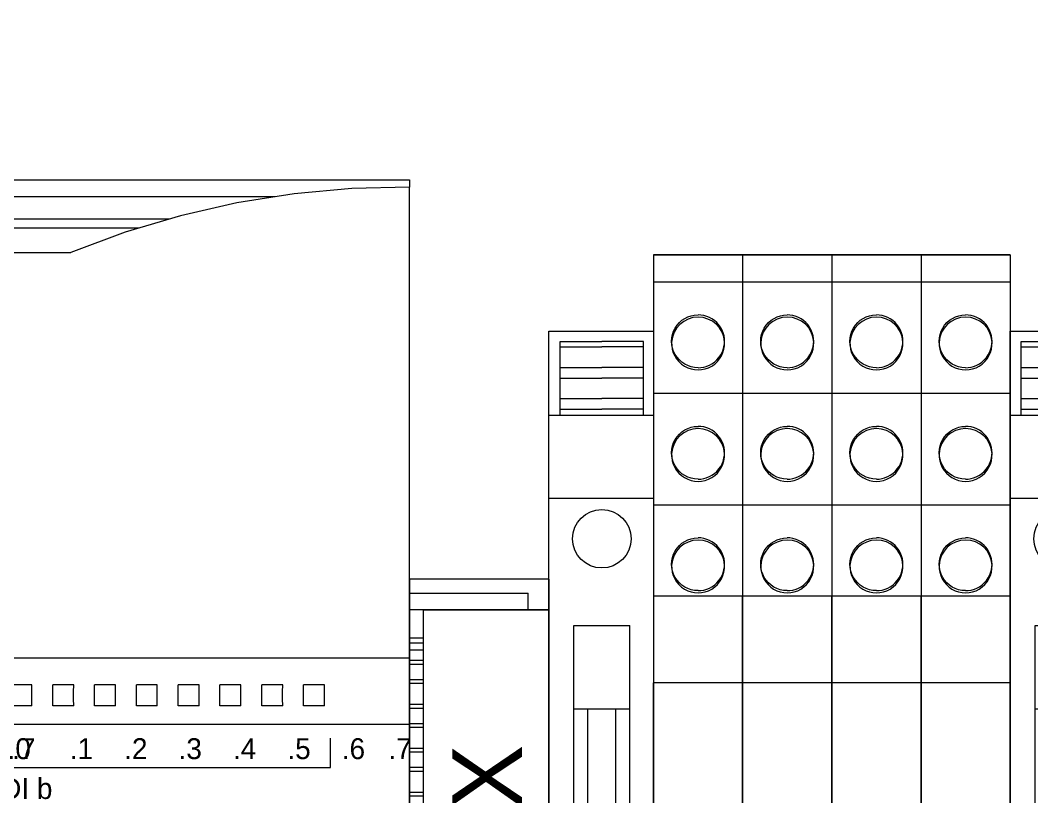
# Model space of a CAD drawing. Header units: millimetres. Extents: x 979 to 3414, y -1029 to 703.
# Drawn here: x 2128.4 to 2201, y 428.7 to 484.4 of the extents above; entities that cross this region are included whole.
import ezdxf
from ezdxf.enums import TextEntityAlignment as Align

# ---------------------------------------------------------------- set-up
doc = ezdxf.new("R2010")
doc.units = ezdxf.units.MM
doc.layers.add('eProC - L2', color=41, linetype='Continuous', lineweight=20)
doc.styles.get("Standard").update_dxf_attribs({"font": 'arial.ttf'})

# ---------------------------------------------------------------- blocks, each defined once
blk = doc.blocks.new('eProC_B1200_41')
at = {"layer": 'eProC - L2'}
for p, q in [((0, 0), (14.5, 0)), ((0, -100), (0, 0)), ((14.5, 0), (14.5, -0.157)), ((14.5, 0), (65, 0)), ((65, 0), (70, 0)), ((70, 0), (70, -0.145)), ((14.5, -0.157), (14.5, -0.577)), ((14.5, -0.577), (14.5, -1.257)), ((65.846, -0.633), (61.709, -1.01)), ((70, -0.53), (65.846, -0.633)), ((70, -0.145), (70, -0.53)), ((70, -100), (70, -0.53)), ((14.5, -1.257), (14.5, -2.197)), ((16.7, -1.2), (16.7, -2.8)), ((16.7, -1.2), (60.313, -1.2)), ((61.709, -1.01), (57.605, -1.66)), ((14.5, -2), (16.7, -2)), ((57.605, -1.66), (53.554, -2.579)), ((14.5, -2.197), (14.5, -3.394)), ((16.7, -2.8), (16.7, -3.3)), ((16.7, -2.8), (52.734, -2.8)), ((53.554, -2.579), (49.572, -3.764)), ((0, -3.434), (14.5, -3.434)), ((0, -3.435), (50.585, -3.435)), ((14.5, -3.394), (14.5, -3.434)), ((14.5, -3.434), (14.5, -3.435)), ((16.7, -3.3), (16.7, -3.435)), ((49.572, -3.764), (45.678, -5.21)), ((0, -5.21), (45.678, -5.21)), ((0, -34.315), (70, -34.315)), ((7.887, -36.248), (6.383, -36.248)), ((15.887, -36.248), (14.383, -36.248)), ((18.887, -36.248), (17.383, -36.248)), ((21.887, -36.248), (20.383, -36.248)), ((24.887, -36.248), (23.383, -36.248)), ((27.887, -36.248), (26.383, -36.248)), ((30.887, -36.248), (29.383, -36.248)), ((33.887, -36.248), (32.383, -36.248)), ((36.887, -36.248), (35.383, -36.248)), ((42.887, -36.248), (41.383, -36.248)), ((45.887, -36.248), (44.383, -36.248)), ((48.887, -36.248), (47.383, -36.248)), ((51.887, -36.248), (50.383, -36.248)), ((54.887, -36.248), (53.383, -36.248)), ((57.887, -36.248), (56.383, -36.248)), ((60.887, -36.248), (59.383, -36.248)), ((63.887, -36.248), (62.383, -36.248)), ((7.887, -37.752), (6.383, -37.752)), ((15.887, -37.752), (14.383, -37.752)), ((18.887, -37.752), (17.383, -37.752)), ((21.887, -37.752), (20.383, -37.752)), ((24.887, -37.752), (23.383, -37.752)), ((27.887, -37.752), (26.383, -37.752)), ((30.887, -37.752), (29.383, -37.752)), ((33.887, -37.752), (32.383, -37.752)), ((36.887, -37.752), (35.383, -37.752)), ((42.887, -37.752), (41.383, -37.752)), ((45.887, -37.752), (44.383, -37.752)), ((48.887, -37.752), (47.383, -37.752)), ((51.887, -37.752), (50.383, -37.752)), ((54.887, -37.752), (53.383, -37.752)), ((57.887, -37.752), (56.383, -37.752)), ((60.887, -37.752), (59.383, -37.752)), ((63.887, -37.752), (62.383, -37.752)), ((70, -39.084), (0, -39.084)), ((13.491, -40.08), (13.491, -42.17)), ((37.32, -42.17), (37.32, -40.08)), ((40.491, -40.08), (40.491, -42.17)), ((64.32, -42.17), (64.32, -40.08)), ((13.491, -42.17), (37.32, -42.17)), ((40.491, -42.17), (64.32, -42.17)), ((9.135, -47.15), (9.135, -52.85)), ((9.535, -46.75), (22.735, -46.75)), ((15.265, -53.25), (15.265, -46.75)), ((16.265, -53.25), (16.265, -46.75)), ((22.465, -47), (20.065, -47)), ((23.135, -47.15), (23.135, -52.85)), ((19.765, -47.3), (19.765, -52.7)), ((22.765, -52.7), (22.765, -47.3)), ((20.765, -51.9), (20.765, -48.1)), ((20.865, -48), (21.665, -48)), ((21.765, -48.1), (21.765, -51.9)), ((21.665, -52), (20.865, -52)), ((9.535, -53.25), (22.735, -53.25)), ((20.065, -53), (22.465, -53)), ((13.491, -59.92), (13.491, -57.83)), ((13.491, -57.83), (37.32, -57.83)), ((37.32, -57.83), (37.32, -59.92)), ((40.491, -59.92), (40.491, -57.83)), ((40.491, -57.83), (64.32, -57.83)), ((64.32, -57.83), (64.32, -59.92)), ((70, -60.916), (0, -60.916)), ((15.887, -62.248), (14.383, -62.248)), ((18.887, -62.248), (17.383, -62.248)), ((21.887, -62.248), (20.383, -62.248)), ((24.887, -62.248), (23.383, -62.248)), ((27.887, -62.248), (26.383, -62.248)), ((30.887, -62.248), (29.383, -62.248)), ((33.887, -62.248), (32.383, -62.248)), ((36.887, -62.248), (35.383, -62.248)), ((42.887, -62.248), (41.383, -62.248)), ((45.887, -62.248), (44.383, -62.248)), ((48.887, -62.248), (47.383, -62.248)), ((51.887, -62.248), (50.383, -62.248)), ((54.887, -62.248), (53.383, -62.248)), ((57.887, -62.248), (56.383, -62.248)), ((60.887, -62.248), (59.383, -62.248)), ((63.887, -62.248), (62.383, -62.248)), ((15.887, -63.752), (14.383, -63.752)), ((18.887, -63.752), (17.383, -63.752)), ((21.887, -63.752), (20.383, -63.752)), ((24.887, -63.752), (23.383, -63.752)), ((27.887, -63.752), (26.383, -63.752)), ((30.887, -63.752), (29.383, -63.752)), ((33.887, -63.752), (32.383, -63.752)), ((36.887, -63.752), (35.383, -63.752)), ((42.887, -63.752), (41.383, -63.752)), ((45.887, -63.752), (44.383, -63.752)), ((48.887, -63.752), (47.383, -63.752)), ((51.887, -63.752), (50.383, -63.752)), ((54.887, -63.752), (53.383, -63.752)), ((57.887, -63.752), (56.383, -63.752)), ((60.887, -63.752), (59.383, -63.752)), ((63.887, -63.752), (62.383, -63.752)), ((70, -65.685), (0, -65.685)), ((20.428, -96.236), (24.322, -94.79)), ((70, -94.79), (24.322, -94.79)), ((16.446, -97.421), (20.428, -96.236)), ((61.2, -97.2), (17.266, -97.2)), ((70, -96.565), (19.415, -96.565)), ((61.2, -96.7), (61.2, -96.565)), ((61.2, -97.2), (61.2, -96.7)), ((61.2, -98.8), (61.2, -97.2)), ((65, -96.566), (65, -96.565)), ((65, -96.606), (65, -96.566)), ((65, -96.566), (70, -96.566)), ((65, -100), (65, -96.606)), ((12.395, -98.34), (16.446, -97.421)), ((14.5, -97.862), (14.5, -100)), ((14.5, -97.897), (14.5, -98.796)), ((16.7, -98.8), (16.7, -97.354)), ((8.291, -98.99), (12.395, -98.34)), ((0, -99.47), (4.154, -99.367)), ((4.154, -99.367), (8.291, -98.99)), ((14.5, -98.796), (14.5, -99.447)), ((61.2, -98.8), (16.7, -98.8)), ((0, -99.47), (0, -99.855)), ((0, -99.855), (0, -100)), ((14.5, -100), (0, -100)), ((65, -100), (14.5, -100)), ((70, -100), (65, -100))]:
    blk.add_line(p, q, dxfattribs=at)
for points in [[(6.383, -37.752), (6.385, -37.253), (6.385, -36.747), (6.383, -36.248)], [(7.887, -37.752), (7.885, -37.253), (7.885, -36.747), (7.887, -36.248)], [(14.383, -37.752), (14.385, -37.253), (14.385, -36.747), (14.383, -36.248)], [(15.887, -37.752), (15.885, -37.253), (15.885, -36.747), (15.887, -36.248)], [(17.383, -37.752), (17.385, -37.253), (17.385, -36.747), (17.383, -36.248)], [(18.887, -37.752), (18.885, -37.253), (18.885, -36.747), (18.887, -36.248)], [(20.383, -37.752), (20.385, -37.253), (20.385, -36.747), (20.383, -36.248)], [(21.887, -37.752), (21.885, -37.253), (21.885, -36.747), (21.887, -36.248)], [(23.383, -37.752), (23.385, -37.253), (23.385, -36.747), (23.383, -36.248)], [(24.887, -37.752), (24.885, -37.253), (24.885, -36.747), (24.887, -36.248)], [(26.383, -37.752), (26.385, -37.253), (26.385, -36.747), (26.383, -36.248)], [(27.887, -37.752), (27.885, -37.253), (27.885, -36.747), (27.887, -36.248)], [(29.383, -37.752), (29.385, -37.253), (29.385, -36.747), (29.383, -36.248)], [(30.887, -37.752), (30.885, -37.253), (30.885, -36.747), (30.887, -36.248)], [(32.383, -37.752), (32.385, -37.253), (32.385, -36.747), (32.383, -36.248)], [(33.887, -37.752), (33.885, -37.253), (33.885, -36.747), (33.887, -36.248)], [(35.383, -37.752), (35.385, -37.253), (35.385, -36.747), (35.383, -36.248)], [(36.887, -37.752), (36.885, -37.253), (36.885, -36.747), (36.887, -36.248)], [(41.383, -37.752), (41.385, -37.253), (41.385, -36.747), (41.383, -36.248)], [(42.887, -37.752), (42.885, -37.253), (42.885, -36.747), (42.887, -36.248)], [(44.383, -37.752), (44.385, -37.253), (44.385, -36.747), (44.383, -36.248)], [(45.887, -37.752), (45.885, -37.253), (45.885, -36.747), (45.887, -36.248)], [(47.383, -37.752), (47.385, -37.253), (47.385, -36.747), (47.383, -36.248)], [(48.887, -37.752), (48.885, -37.253), (48.885, -36.747), (48.887, -36.248)], [(50.383, -37.752), (50.385, -37.253), (50.385, -36.747), (50.383, -36.248)], [(51.887, -37.752), (51.885, -37.253), (51.885, -36.747), (51.887, -36.248)], [(53.383, -37.752), (53.385, -37.253), (53.385, -36.747), (53.383, -36.248)], [(54.887, -37.752), (54.885, -37.253), (54.885, -36.747), (54.887, -36.248)], [(56.383, -37.752), (56.385, -37.253), (56.385, -36.747), (56.383, -36.248)], [(57.887, -37.752), (57.885, -37.253), (57.885, -36.747), (57.887, -36.248)], [(59.383, -37.752), (59.385, -37.253), (59.385, -36.747), (59.383, -36.248)], [(60.887, -37.752), (60.885, -37.253), (60.885, -36.747), (60.887, -36.248)], [(62.383, -37.752), (62.385, -37.253), (62.385, -36.747), (62.383, -36.248)], [(63.887, -37.752), (63.885, -37.253), (63.885, -36.747), (63.887, -36.248)], [(14.383, -63.752), (14.385, -63.253), (14.385, -62.747), (14.383, -62.248)], [(15.887, -63.752), (15.885, -63.253), (15.885, -62.747), (15.887, -62.248)], [(17.383, -63.752), (17.385, -63.253), (17.385, -62.747), (17.383, -62.248)], [(18.887, -63.752), (18.885, -63.253), (18.885, -62.747), (18.887, -62.248)], [(20.383, -63.752), (20.385, -63.253), (20.385, -62.747), (20.383, -62.248)], [(21.887, -63.752), (21.885, -63.253), (21.885, -62.747), (21.887, -62.248)], [(23.383, -63.752), (23.385, -63.253), (23.385, -62.747), (23.383, -62.248)], [(24.887, -63.752), (24.885, -63.253), (24.885, -62.747), (24.887, -62.248)], [(26.383, -63.752), (26.385, -63.253), (26.385, -62.747), (26.383, -62.248)], [(27.887, -63.752), (27.885, -63.253), (27.885, -62.747), (27.887, -62.248)], [(29.383, -63.752), (29.385, -63.253), (29.385, -62.747), (29.383, -62.248)], [(30.887, -63.752), (30.885, -63.253), (30.885, -62.747), (30.887, -62.248)], [(32.383, -63.752), (32.385, -63.253), (32.385, -62.747), (32.383, -62.248)], [(33.887, -63.752), (33.885, -63.253), (33.885, -62.747), (33.887, -62.248)], [(35.383, -63.752), (35.385, -63.253), (35.385, -62.747), (35.383, -62.248)], [(36.887, -63.752), (36.885, -63.253), (36.885, -62.747), (36.887, -62.248)], [(41.383, -63.752), (41.385, -63.253), (41.385, -62.747), (41.383, -62.248)], [(42.887, -63.752), (42.885, -63.253), (42.885, -62.747), (42.887, -62.248)], [(44.383, -63.752), (44.385, -63.253), (44.385, -62.747), (44.383, -62.248)], [(45.887, -63.752), (45.885, -63.253), (45.885, -62.747), (45.887, -62.248)], [(47.383, -63.752), (47.385, -63.253), (47.385, -62.747), (47.383, -62.248)], [(48.887, -63.752), (48.885, -63.253), (48.885, -62.747), (48.887, -62.248)], [(50.383, -63.752), (50.385, -63.253), (50.385, -62.747), (50.383, -62.248)], [(51.887, -63.752), (51.885, -63.253), (51.885, -62.747), (51.887, -62.248)], [(53.383, -63.752), (53.385, -63.253), (53.385, -62.747), (53.383, -62.248)], [(54.887, -63.752), (54.885, -63.253), (54.885, -62.747), (54.887, -62.248)], [(56.383, -63.752), (56.385, -63.253), (56.385, -62.747), (56.383, -62.248)], [(57.887, -63.752), (57.885, -63.253), (57.885, -62.747), (57.887, -62.248)], [(59.383, -63.752), (59.385, -63.253), (59.385, -62.747), (59.383, -62.248)], [(60.887, -63.752), (60.885, -63.253), (60.885, -62.747), (60.887, -62.248)], [(62.383, -63.752), (62.385, -63.253), (62.385, -62.747), (62.383, -62.248)], [(63.887, -63.752), (63.885, -63.253), (63.885, -62.747), (63.887, -62.248)]]:
    blk.add_lwpolyline(points, dxfattribs=at)
for centre, radius, start, end in [((9.535, -47.15), 0.4, 90, 180), ((20.065, -47.3), 0.3, 90, 180.00166), ((22.465, -47.3), 0.3, 0, 90), ((22.735, -47.15), 0.4, 0, 90), ((20.865, -48.1), 0.1, 90, 180), ((21.665, -48.1), 0.1, 0, 90), ((20.865, -51.9), 0.1, 180, 270), ((21.665, -51.9), 0.1, 270, 0), ((9.535, -52.85), 0.4, 180, 270), ((20.065, -52.7), 0.3, 180, 270), ((22.465, -52.7), 0.3, 270, 0), ((22.735, -52.85), 0.4, 270, 0)]:
    blk.add_arc(centre, radius, start, end, dxfattribs=at)
at = {"layer": 'eProC - L2', "char_height": 1.501, "width": 32.97259, "attachment_point": 5}
for s, insert in [('\\pxql;{\\fBahnschrift SemiLight|b0|i0|c0|p34;.0     .1    .2    .3    .4    .5    .6   .7}', (30.629, -40.833)), ('\\pxql;{\\fBahnschrift SemiLight|b0|i0|c0|p34;.0     .1    .2    .3    .4    .5    .6   .7}', (57.629, -40.833)), ('\\pxql;{\\fBahnschrift SemiLight|b0|i0|c0|p34;DI a}', (30.167, -43.695)), ('\\pxql;{\\fBahnschrift SemiLight|b0|i0|c0|p34;DI b}', (57.167, -43.695)), ('\\pxql;{\\fBahnschrift SemiLight|b0|i0|c0|p34;DQ a}', (30.167, -56.359)), ('\\pxql;{\\fBahnschrift SemiLight|b0|i0|c0|p34;DQ b}', (57.167, -56.359)), ('\\pxql;{\\fBahnschrift SemiLight|b0|i0|c0|p34;.0     .1    .2    .3    .4    .5    .6   .7}', (30.629, -59.152)), ('\\pxql;{\\fBahnschrift SemiLight|b0|i0|c0|p34;.0     .1    .2    .3    .4    .5    .6   .7}', (57.629, -59.152))]:
    blk.add_mtext(s, dxfattribs=dict(at, insert=insert))
at = {"layer": 'eProC - L2'}
blk.add_attdef('ID', (-0.606, 4.453), '', height=7, dxfattribs=at)
for tag, p in [('SMXXXX', (65.542, -49.192)), ('TIPO', (65.542, -53.09))]:
    blk.add_attdef(tag, text='', height=2.347, dxfattribs=at).set_placement(p, align=Align.RIGHT)
blk = doc.blocks.new('eProC_Z_EK1+I-RE1')
at = {"layer": 'eProC - L2'}
for p, q in [((0, 0), (0, -20.65)), ((10, 0), (0, 0)), ((10, 0), (10, -43)), ((0, -1), (8.5, -1)), ((8.5, -2.2), (8.5, -1)), ((10, -2.2), (0, -2.2)), ((0, -4.2), (1, -4.2)), ((1, -4.591), (0, -4.591)), ((1, -5.091), (0, -5.091)), ((1, -5.838), (0, -5.838)), ((1, -6.114), (0, -6.114)), ((1, -7.214), (0, -7.214)), ((1, -7.489), (0, -7.489)), ((1, -8.989), (0, -8.989)), ((1, -9.265), (0, -9.265)), ((1, -10.365), (0, -10.365)), ((1, -10.64), (0, -10.64)), ((1, -12.14), (0, -12.14)), ((1, -12.416), (0, -12.416)), ((1, -13.516), (0, -13.516)), ((1, -13.791), (0, -13.791)), ((1, -15.291), (0, -15.291)), ((1, -15.567), (0, -15.567)), ((1, -16.667), (0, -16.667)), ((1, -16.942), (0, -16.942)), ((1, -17.691), (0, -17.691)), ((1, -18.191), (0, -18.191)), ((0, -20.65), (1, -20.65)), ((1, -26.45), (1, -20.65)), ((0, -26.45), (0, -43)), ((0, -26.45), (1, -26.45)), ((10, -41), (0, -41)), ((10, -43), (0, -43))]:
    blk.add_line(p, q, dxfattribs=at)
blk.add_lwpolyline([(10, -41), (1, -41), (1, -2.2), (10, -2.2)], close=True, dxfattribs=at)
blk.add_attdef('XXXX.X', text='', height=5, rotation=90, dxfattribs=at).set_placement((8.072, -21.183), align=Align.CENTER)
blk = doc.blocks.new('eProC_Z_BPSN-SI-520')
at = {"layer": 'eProC - L2'}
for p, q in [((0.794, -6.05), (0.794, -0.749)), ((0.794, -0.749), (3.794, -0.749)), ((0.794, -1.131), (3.794, -1.131)), ((6.794, -0.749), (3.794, -0.749)), ((6.794, -1.131), (3.794, -1.131)), ((6.794, -6.05), (6.794, -0.749)), ((0.794, -2.594), (3.794, -2.594)), ((6.794, -2.594), (3.794, -2.594)), ((0.794, -3.358), (3.794, -3.358)), ((6.794, -3.358), (3.794, -3.358)), ((0.794, -4.822), (3.794, -4.822)), ((6.794, -4.822), (3.794, -4.822)), ((0.794, -5.585), (3.794, -5.585)), ((6.794, -5.585), (3.794, -5.585)), ((7.5, -6.05), (0, -6.05)), ((7.5, -11.996), (0, -11.996)), ((1.794, -42.11), (1.794, -21.11)), ((1.794, -21.11), (5.794, -21.11)), ((5.794, -42.11), (5.794, -21.11)), ((1.794, -27.11), (5.794, -27.11)), ((2.794, -35.795), (2.794, -27.11)), ((4.794, -35.795), (4.794, -27.11)), ((1.794, -35.795), (5.794, -35.795)), ((1.794, -37.396), (5.794, -37.396)), ((5.794, -38.389), (5.144, -37.396)), ((1.794, -42.11), (5.794, -42.11)), ((1.794, -59.11), (1.794, -44.11)), ((1.794, -44.11), (5.794, -44.11)), ((5.794, -59.11), (5.794, -44.11)), ((1.794, -59.11), (5.794, -59.11)), ((7.5, -60.072), (0, -60.072)), ((7.5, -61.577), (0, -61.577)), ((0.644, -78.601), (0.644, -61.577)), ((0.994, -78.601), (0.994, -61.577)), ((6.594, -61.647), (0.994, -61.647)), ((6.594, -78.601), (6.594, -61.577)), ((6.944, -78.601), (6.944, -61.577)), ((0.994, -67.83), (0.644, -67.83)), ((6.594, -67.83), (6.944, -67.83)), ((6.594, -68.91), (0.994, -68.91)), ((1.294, -77.853), (1.294, -69.103)), ((6.594, -69.103), (1.294, -69.103)), ((0.994, -70.001), (0.644, -70.001)), ((6.594, -69.783), (1.294, -69.783)), ((6.594, -70.001), (6.944, -70.001)), ((6.594, -70.757), (1.294, -70.757)), ((0.644, -71.801), (0.994, -71.801)), ((6.944, -71.801), (6.594, -71.801)), ((6.594, -71.919), (1.294, -71.919)), ((6.594, -72.893), (1.294, -72.893)), ((6.594, -74.054), (1.294, -74.054)), ((0.994, -74.801), (0.644, -74.801)), ((6.594, -75.029), (1.294, -75.029)), ((6.594, -74.801), (6.944, -74.801)), ((6.594, -76.19), (1.294, -76.19)), ((6.594, -77.165), (1.294, -77.165)), ((6.594, -77.853), (1.294, -77.853)), ((6.594, -78.601), (0.994, -78.601))]:
    blk.add_line(p, q, dxfattribs=at)
blk.add_lwpolyline([(0, 0), (7.5, 0), (7.5, -78.601), (0, -78.601)], close=True, dxfattribs=at)
for centre in [(3.794, -14.89), (3.794, -64.565)]:
    blk.add_circle(centre, 2.1, dxfattribs=at)

msp = doc.modelspace()

# ---------------------------------------------------------------- linework, layer by layer
at = {"layer": 'eProC - L2'}
for p, q in [((2180.243, 467.559), (2173.843, 467.559)), ((2173.843, 467.559), (2173.843, 443.07)), ((2180.243, 467.558), (2173.843, 467.558)), ((2180.243, 467.552), (2173.843, 467.552)), ((2180.243, 467.559), (2180.243, 379.581)), ((2186.643, 467.559), (2180.243, 467.559)), ((2180.243, 467.559), (2180.243, 443.07)), ((2186.643, 467.558), (2180.243, 467.558)), ((2186.643, 467.552), (2180.243, 467.552)), ((2186.643, 467.559), (2186.643, 379.581)), ((2193.043, 467.559), (2186.643, 467.559)), ((2186.643, 467.559), (2186.643, 443.07)), ((2193.043, 467.558), (2186.643, 467.558)), ((2193.043, 467.552), (2186.643, 467.552)), ((2193.043, 467.559), (2193.043, 379.581)), ((2199.443, 467.559), (2193.043, 467.559)), ((2193.043, 467.559), (2193.043, 443.07)), ((2199.443, 467.558), (2193.043, 467.558)), ((2199.443, 467.552), (2193.043, 467.552)), ((2199.443, 467.559), (2199.443, 379.581)), ((2199.443, 467.559), (2199.443, 443.07)), ((2180.243, 465.607), (2173.843, 465.607)), ((2186.643, 465.607), (2180.243, 465.607)), ((2193.043, 465.607), (2186.643, 465.607)), ((2199.443, 465.607), (2193.043, 465.607)), ((2175.143, 461.366), (2175.143, 461.204)), ((2178.943, 461.204), (2178.943, 461.366)), ((2181.543, 461.366), (2181.543, 461.204)), ((2185.343, 461.204), (2185.343, 461.366)), ((2187.943, 461.366), (2187.943, 461.204)), ((2191.743, 461.204), (2191.743, 461.366)), ((2194.343, 461.366), (2194.343, 461.204)), ((2198.143, 461.204), (2198.143, 461.366)), ((2180.243, 457.607), (2173.843, 457.607)), ((2186.643, 457.607), (2180.243, 457.607)), ((2193.043, 457.607), (2186.643, 457.607)), ((2199.443, 457.607), (2193.043, 457.607)), ((2175.143, 453.366), (2175.143, 453.204)), ((2178.943, 453.204), (2178.943, 453.366)), ((2181.543, 453.366), (2181.543, 453.204)), ((2185.343, 453.204), (2185.343, 453.366)), ((2187.943, 453.366), (2187.943, 453.204)), ((2191.743, 453.204), (2191.743, 453.366)), ((2194.343, 453.366), (2194.343, 453.204)), ((2198.143, 453.204), (2198.143, 453.366)), ((2180.243, 449.607), (2173.843, 449.607)), ((2186.643, 449.607), (2180.243, 449.607)), ((2193.043, 449.607), (2186.643, 449.607)), ((2199.443, 449.607), (2193.043, 449.607)), ((2175.143, 445.366), (2175.143, 445.204)), ((2178.943, 445.204), (2178.943, 445.366)), ((2181.543, 445.366), (2181.543, 445.204)), ((2185.343, 445.204), (2185.343, 445.366)), ((2187.943, 445.366), (2187.943, 445.204)), ((2191.743, 445.204), (2191.743, 445.366)), ((2194.343, 445.366), (2194.343, 445.204)), ((2198.143, 445.204), (2198.143, 445.366)), ((2180.243, 443.07), (2173.843, 443.07)), ((2173.843, 443.07), (2173.843, 436.848)), ((2180.243, 436.849), (2180.243, 443.07)), ((2186.643, 443.07), (2180.243, 443.07)), ((2180.243, 443.07), (2180.243, 436.848)), ((2186.643, 436.849), (2186.643, 443.07)), ((2193.043, 443.07), (2186.643, 443.07)), ((2186.643, 443.07), (2186.643, 436.848)), ((2193.043, 436.849), (2193.043, 443.07)), ((2199.443, 443.07), (2193.043, 443.07)), ((2193.043, 443.07), (2193.043, 436.848)), ((2199.443, 436.849), (2199.443, 443.07)), ((2199.443, 443.07), (2199.443, 436.848)), ((2180.243, 436.849), (2173.843, 436.848)), ((2173.843, 387.581), (2173.843, 436.848)), ((2174.443, 436.842), (2173.843, 436.842)), ((2180.243, 436.842), (2179.643, 436.842)), ((2186.643, 436.849), (2180.243, 436.848)), ((2180.243, 387.581), (2180.243, 436.848)), ((2180.843, 436.842), (2180.243, 436.842)), ((2186.643, 436.842), (2186.043, 436.842)), ((2193.043, 436.849), (2186.643, 436.848)), ((2186.643, 387.581), (2186.643, 436.848)), ((2187.243, 436.842), (2186.643, 436.842)), ((2193.043, 436.842), (2192.443, 436.842)), ((2199.443, 436.849), (2193.043, 436.848)), ((2193.043, 387.581), (2193.043, 436.848)), ((2193.643, 436.842), (2193.043, 436.842)), ((2199.443, 387.581), (2199.443, 436.848))]:
    msp.add_line(p, q, dxfattribs=at)
for points in [[(2175.143, 461.366), (2175.159, 461.614), (2175.207, 461.856), (2175.287, 462.091), (2175.398, 462.313), (2175.535, 462.517), (2175.7, 462.704), (2175.887, 462.867), (2176.093, 463.004), (2176.316, 463.113), (2176.551, 463.192), (2176.772, 463.235), (2177.043, 463.256)], [(2178.943, 461.366), (2178.935, 461.541), (2178.904, 461.745), (2178.843, 461.971), (2178.771, 462.152), (2178.673, 462.338), (2178.591, 462.463), (2178.495, 462.586), (2178.384, 462.706), (2178.215, 462.855), (2178.038, 462.977), (2177.86, 463.073), (2177.683, 463.146), (2177.454, 463.212), (2177.239, 463.246), (2177.043, 463.256)], [(2181.543, 461.366), (2181.559, 461.614), (2181.607, 461.856), (2181.687, 462.091), (2181.798, 462.313), (2181.935, 462.517), (2182.1, 462.704), (2182.287, 462.867), (2182.493, 463.004), (2182.716, 463.113), (2182.951, 463.192), (2183.172, 463.235), (2183.443, 463.256)], [(2185.343, 461.366), (2185.335, 461.541), (2185.304, 461.745), (2185.243, 461.971), (2185.171, 462.152), (2185.073, 462.338), (2184.991, 462.463), (2184.895, 462.586), (2184.784, 462.706), (2184.615, 462.855), (2184.438, 462.977), (2184.26, 463.073), (2184.083, 463.146), (2183.854, 463.212), (2183.639, 463.246), (2183.443, 463.256)], [(2187.943, 461.366), (2187.959, 461.614), (2188.007, 461.856), (2188.087, 462.091), (2188.198, 462.313), (2188.335, 462.517), (2188.5, 462.704), (2188.687, 462.867), (2188.893, 463.004), (2189.116, 463.113), (2189.351, 463.192), (2189.572, 463.235), (2189.843, 463.256)], [(2191.743, 461.366), (2191.735, 461.541), (2191.704, 461.745), (2191.643, 461.971), (2191.571, 462.152), (2191.473, 462.338), (2191.391, 462.463), (2191.295, 462.586), (2191.184, 462.706), (2191.015, 462.855), (2190.838, 462.977), (2190.66, 463.073), (2190.483, 463.146), (2190.254, 463.212), (2190.039, 463.246), (2189.843, 463.256)], [(2194.343, 461.366), (2194.359, 461.614), (2194.407, 461.856), (2194.487, 462.091), (2194.598, 462.313), (2194.735, 462.517), (2194.9, 462.704), (2195.087, 462.867), (2195.293, 463.004), (2195.516, 463.113), (2195.751, 463.192), (2195.972, 463.235), (2196.243, 463.256)], [(2198.143, 461.366), (2198.135, 461.541), (2198.104, 461.745), (2198.043, 461.971), (2197.971, 462.152), (2197.873, 462.338), (2197.791, 462.463), (2197.695, 462.586), (2197.584, 462.706), (2197.415, 462.855), (2197.238, 462.977), (2197.06, 463.073), (2196.883, 463.146), (2196.654, 463.212), (2196.439, 463.246), (2196.243, 463.256)], [(2176.469, 459.556), (2176.307, 459.614), (2176.09, 459.721), (2175.888, 459.858), (2175.7, 460.024), (2175.535, 460.212), (2175.398, 460.417), (2175.288, 460.64), (2175.207, 460.876), (2175.159, 461.118), (2175.143, 461.366), (2175.143, 461.366)], [(2177.613, 459.555), (2177.678, 459.577), (2177.855, 459.65), (2178.035, 459.747), (2178.213, 459.871), (2178.384, 460.022), (2178.541, 460.199), (2178.667, 460.382), (2178.765, 460.565), (2178.838, 460.745), (2178.901, 460.971), (2178.934, 461.179), (2178.943, 461.363), (2178.943, 461.366)], [(2182.869, 459.556), (2182.707, 459.614), (2182.49, 459.721), (2182.288, 459.858), (2182.1, 460.024), (2181.935, 460.212), (2181.798, 460.417), (2181.688, 460.64), (2181.607, 460.876), (2181.559, 461.118), (2181.543, 461.366), (2181.543, 461.366)], [(2184.013, 459.555), (2184.078, 459.577), (2184.255, 459.65), (2184.435, 459.747), (2184.613, 459.871), (2184.784, 460.022), (2184.941, 460.199), (2185.067, 460.382), (2185.165, 460.565), (2185.238, 460.745), (2185.301, 460.971), (2185.334, 461.179), (2185.343, 461.363), (2185.343, 461.366)], [(2189.269, 459.556), (2189.107, 459.614), (2188.89, 459.721), (2188.688, 459.858), (2188.5, 460.024), (2188.335, 460.212), (2188.198, 460.417), (2188.088, 460.64), (2188.007, 460.876), (2187.959, 461.118), (2187.943, 461.366), (2187.943, 461.366)], [(2190.413, 459.555), (2190.478, 459.577), (2190.655, 459.65), (2190.835, 459.747), (2191.013, 459.871), (2191.184, 460.022), (2191.341, 460.199), (2191.467, 460.382), (2191.565, 460.565), (2191.638, 460.745), (2191.701, 460.971), (2191.734, 461.179), (2191.743, 461.363), (2191.743, 461.366)], [(2195.669, 459.556), (2195.507, 459.614), (2195.29, 459.721), (2195.088, 459.858), (2194.9, 460.024), (2194.735, 460.212), (2194.598, 460.417), (2194.488, 460.64), (2194.407, 460.876), (2194.359, 461.118), (2194.343, 461.366), (2194.343, 461.366)], [(2196.813, 459.555), (2196.878, 459.577), (2197.055, 459.65), (2197.235, 459.747), (2197.413, 459.871), (2197.584, 460.022), (2197.741, 460.199), (2197.867, 460.382), (2197.965, 460.565), (2198.038, 460.745), (2198.101, 460.971), (2198.134, 461.179), (2198.143, 461.363), (2198.143, 461.366)], [(2177.043, 459.467), (2176.783, 459.487), (2176.538, 459.536), (2176.469, 459.556)], [(2177.043, 459.467), (2177.237, 459.477), (2177.449, 459.511), (2177.613, 459.555)], [(2183.443, 459.467), (2183.183, 459.487), (2182.938, 459.536), (2182.869, 459.556)], [(2183.443, 459.467), (2183.637, 459.477), (2183.849, 459.511), (2184.013, 459.555)], [(2189.843, 459.467), (2189.583, 459.487), (2189.338, 459.536), (2189.269, 459.556)], [(2189.843, 459.467), (2190.037, 459.477), (2190.249, 459.511), (2190.413, 459.555)], [(2196.243, 459.467), (2195.983, 459.487), (2195.738, 459.536), (2195.669, 459.556)], [(2196.243, 459.467), (2196.437, 459.477), (2196.649, 459.511), (2196.813, 459.555)], [(2175.143, 453.366), (2175.159, 453.614), (2175.207, 453.856), (2175.287, 454.091), (2175.398, 454.313), (2175.535, 454.517), (2175.7, 454.704), (2175.887, 454.867), (2176.093, 455.004), (2176.316, 455.113), (2176.551, 455.192), (2176.772, 455.235), (2177.043, 455.256)], [(2178.943, 453.366), (2178.935, 453.541), (2178.904, 453.745), (2178.843, 453.971), (2178.771, 454.152), (2178.673, 454.338), (2178.591, 454.463), (2178.495, 454.586), (2178.384, 454.706), (2178.215, 454.855), (2178.038, 454.977), (2177.86, 455.073), (2177.683, 455.146), (2177.454, 455.212), (2177.239, 455.246), (2177.043, 455.256)], [(2181.543, 453.366), (2181.559, 453.614), (2181.607, 453.856), (2181.687, 454.091), (2181.798, 454.313), (2181.935, 454.517), (2182.1, 454.704), (2182.287, 454.867), (2182.493, 455.004), (2182.716, 455.113), (2182.951, 455.192), (2183.172, 455.235), (2183.443, 455.256)], [(2185.343, 453.366), (2185.335, 453.541), (2185.304, 453.745), (2185.243, 453.971), (2185.171, 454.152), (2185.073, 454.338), (2184.991, 454.463), (2184.895, 454.586), (2184.784, 454.706), (2184.615, 454.855), (2184.438, 454.977), (2184.26, 455.073), (2184.083, 455.146), (2183.854, 455.212), (2183.639, 455.246), (2183.443, 455.256)], [(2187.943, 453.366), (2187.959, 453.614), (2188.007, 453.856), (2188.087, 454.091), (2188.198, 454.313), (2188.335, 454.517), (2188.5, 454.704), (2188.687, 454.867), (2188.893, 455.004), (2189.116, 455.113), (2189.351, 455.192), (2189.572, 455.235), (2189.843, 455.256)], [(2191.743, 453.366), (2191.735, 453.541), (2191.704, 453.745), (2191.643, 453.971), (2191.571, 454.152), (2191.473, 454.338), (2191.391, 454.463), (2191.295, 454.586), (2191.184, 454.706), (2191.015, 454.855), (2190.838, 454.977), (2190.66, 455.073), (2190.483, 455.146), (2190.254, 455.212), (2190.039, 455.246), (2189.843, 455.256)], [(2194.343, 453.366), (2194.359, 453.614), (2194.407, 453.856), (2194.487, 454.091), (2194.598, 454.313), (2194.735, 454.517), (2194.9, 454.704), (2195.087, 454.867), (2195.293, 455.004), (2195.516, 455.113), (2195.751, 455.192), (2195.972, 455.235), (2196.243, 455.256)], [(2198.143, 453.366), (2198.135, 453.541), (2198.104, 453.745), (2198.043, 453.971), (2197.971, 454.152), (2197.873, 454.338), (2197.791, 454.463), (2197.695, 454.586), (2197.584, 454.706), (2197.415, 454.855), (2197.238, 454.977), (2197.06, 455.073), (2196.883, 455.146), (2196.654, 455.212), (2196.439, 455.246), (2196.243, 455.256)], [(2176.469, 451.556), (2176.307, 451.614), (2176.09, 451.721), (2175.888, 451.858), (2175.7, 452.024), (2175.535, 452.212), (2175.398, 452.417), (2175.288, 452.64), (2175.207, 452.876), (2175.159, 453.118), (2175.143, 453.366), (2175.143, 453.366)], [(2177.613, 451.555), (2177.678, 451.577), (2177.855, 451.65), (2178.035, 451.747), (2178.213, 451.871), (2178.384, 452.022), (2178.541, 452.199), (2178.667, 452.382), (2178.765, 452.565), (2178.838, 452.745), (2178.901, 452.971), (2178.934, 453.179), (2178.943, 453.363), (2178.943, 453.366)], [(2182.869, 451.556), (2182.707, 451.614), (2182.49, 451.721), (2182.288, 451.858), (2182.1, 452.024), (2181.935, 452.212), (2181.798, 452.417), (2181.688, 452.64), (2181.607, 452.876), (2181.559, 453.118), (2181.543, 453.366), (2181.543, 453.366)], [(2184.013, 451.555), (2184.078, 451.577), (2184.255, 451.65), (2184.435, 451.747), (2184.613, 451.871), (2184.784, 452.022), (2184.941, 452.199), (2185.067, 452.382), (2185.165, 452.565), (2185.238, 452.745), (2185.301, 452.971), (2185.334, 453.179), (2185.343, 453.363), (2185.343, 453.366)], [(2189.269, 451.556), (2189.107, 451.614), (2188.89, 451.721), (2188.688, 451.858), (2188.5, 452.024), (2188.335, 452.212), (2188.198, 452.417), (2188.088, 452.64), (2188.007, 452.876), (2187.959, 453.118), (2187.943, 453.366), (2187.943, 453.366)], [(2190.413, 451.555), (2190.478, 451.577), (2190.655, 451.65), (2190.835, 451.747), (2191.013, 451.871), (2191.184, 452.022), (2191.341, 452.199), (2191.467, 452.382), (2191.565, 452.565), (2191.638, 452.745), (2191.701, 452.971), (2191.734, 453.179), (2191.743, 453.363), (2191.743, 453.366)], [(2195.669, 451.556), (2195.507, 451.614), (2195.29, 451.721), (2195.088, 451.858), (2194.9, 452.024), (2194.735, 452.212), (2194.598, 452.417), (2194.488, 452.64), (2194.407, 452.876), (2194.359, 453.118), (2194.343, 453.366), (2194.343, 453.366)], [(2196.813, 451.555), (2196.878, 451.577), (2197.055, 451.65), (2197.235, 451.747), (2197.413, 451.871), (2197.584, 452.022), (2197.741, 452.199), (2197.867, 452.382), (2197.965, 452.565), (2198.038, 452.745), (2198.101, 452.971), (2198.134, 453.179), (2198.143, 453.363), (2198.143, 453.366)], [(2177.043, 451.467), (2176.783, 451.487), (2176.538, 451.536), (2176.469, 451.556)], [(2177.043, 451.467), (2177.237, 451.477), (2177.449, 451.511), (2177.613, 451.555)], [(2183.443, 451.467), (2183.183, 451.487), (2182.938, 451.536), (2182.869, 451.556)], [(2183.443, 451.467), (2183.637, 451.477), (2183.849, 451.511), (2184.013, 451.555)], [(2189.843, 451.467), (2189.583, 451.487), (2189.338, 451.536), (2189.269, 451.556)], [(2189.843, 451.467), (2190.037, 451.477), (2190.249, 451.511), (2190.413, 451.555)], [(2196.243, 451.467), (2195.983, 451.487), (2195.738, 451.536), (2195.669, 451.556)], [(2196.243, 451.467), (2196.437, 451.477), (2196.649, 451.511), (2196.813, 451.555)], [(2175.143, 445.366), (2175.159, 445.614), (2175.207, 445.856), (2175.287, 446.091), (2175.398, 446.313), (2175.535, 446.517), (2175.7, 446.704), (2175.887, 446.867), (2176.093, 447.004), (2176.316, 447.113), (2176.551, 447.192), (2176.772, 447.235), (2177.043, 447.256)], [(2178.943, 445.366), (2178.935, 445.541), (2178.904, 445.745), (2178.843, 445.971), (2178.771, 446.152), (2178.673, 446.338), (2178.591, 446.463), (2178.495, 446.586), (2178.384, 446.706), (2178.215, 446.855), (2178.038, 446.977), (2177.86, 447.073), (2177.683, 447.146), (2177.454, 447.212), (2177.239, 447.246), (2177.043, 447.256)], [(2181.543, 445.366), (2181.559, 445.614), (2181.607, 445.856), (2181.687, 446.091), (2181.798, 446.313), (2181.935, 446.517), (2182.1, 446.704), (2182.287, 446.867), (2182.493, 447.004), (2182.716, 447.113), (2182.951, 447.192), (2183.172, 447.235), (2183.443, 447.256)], [(2185.343, 445.366), (2185.335, 445.541), (2185.304, 445.745), (2185.243, 445.971), (2185.171, 446.152), (2185.073, 446.338), (2184.991, 446.463), (2184.895, 446.586), (2184.784, 446.706), (2184.615, 446.855), (2184.438, 446.977), (2184.26, 447.073), (2184.083, 447.146), (2183.854, 447.212), (2183.639, 447.246), (2183.443, 447.256)], [(2187.943, 445.366), (2187.959, 445.614), (2188.007, 445.856), (2188.087, 446.091), (2188.198, 446.313), (2188.335, 446.517), (2188.5, 446.704), (2188.687, 446.867), (2188.893, 447.004), (2189.116, 447.113), (2189.351, 447.192), (2189.572, 447.235), (2189.843, 447.256)], [(2191.743, 445.366), (2191.735, 445.541), (2191.704, 445.745), (2191.643, 445.971), (2191.571, 446.152), (2191.473, 446.338), (2191.391, 446.463), (2191.295, 446.586), (2191.184, 446.706), (2191.015, 446.855), (2190.838, 446.977), (2190.66, 447.073), (2190.483, 447.146), (2190.254, 447.212), (2190.039, 447.246), (2189.843, 447.256)], [(2194.343, 445.366), (2194.359, 445.614), (2194.407, 445.856), (2194.487, 446.091), (2194.598, 446.313), (2194.735, 446.517), (2194.9, 446.704), (2195.087, 446.867), (2195.293, 447.004), (2195.516, 447.113), (2195.751, 447.192), (2195.972, 447.235), (2196.243, 447.256)], [(2198.143, 445.366), (2198.135, 445.541), (2198.104, 445.745), (2198.043, 445.971), (2197.971, 446.152), (2197.873, 446.338), (2197.791, 446.463), (2197.695, 446.586), (2197.584, 446.706), (2197.415, 446.855), (2197.238, 446.977), (2197.06, 447.073), (2196.883, 447.146), (2196.654, 447.212), (2196.439, 447.246), (2196.243, 447.256)], [(2177.043, 443.467), (2176.783, 443.487), (2176.538, 443.536), (2176.307, 443.614), (2176.09, 443.721), (2175.888, 443.858), (2175.7, 444.024), (2175.535, 444.212), (2175.398, 444.417), (2175.288, 444.64), (2175.207, 444.876), (2175.159, 445.118), (2175.143, 445.366), (2175.143, 445.366)], [(2177.043, 443.467), (2177.237, 443.477), (2177.449, 443.511), (2177.678, 443.577), (2177.855, 443.65), (2178.035, 443.747), (2178.213, 443.871), (2178.384, 444.022), (2178.541, 444.199), (2178.667, 444.382), (2178.765, 444.565), (2178.838, 444.745), (2178.901, 444.971), (2178.934, 445.179), (2178.943, 445.363), (2178.943, 445.366)], [(2183.443, 443.467), (2183.183, 443.487), (2182.938, 443.536), (2182.707, 443.614), (2182.49, 443.721), (2182.288, 443.858), (2182.1, 444.024), (2181.935, 444.212), (2181.798, 444.417), (2181.688, 444.64), (2181.607, 444.876), (2181.559, 445.118), (2181.543, 445.366), (2181.543, 445.366)], [(2183.443, 443.467), (2183.637, 443.477), (2183.849, 443.511), (2184.078, 443.577), (2184.255, 443.65), (2184.435, 443.747), (2184.613, 443.871), (2184.784, 444.022), (2184.941, 444.199), (2185.067, 444.382), (2185.165, 444.565), (2185.238, 444.745), (2185.301, 444.971), (2185.334, 445.179), (2185.343, 445.363), (2185.343, 445.366)], [(2189.843, 443.467), (2189.583, 443.487), (2189.338, 443.536), (2189.107, 443.614), (2188.89, 443.721), (2188.688, 443.858), (2188.5, 444.024), (2188.335, 444.212), (2188.198, 444.417), (2188.088, 444.64), (2188.007, 444.876), (2187.959, 445.118), (2187.943, 445.366), (2187.943, 445.366)], [(2189.843, 443.467), (2190.037, 443.477), (2190.249, 443.511), (2190.478, 443.577), (2190.655, 443.65), (2190.835, 443.747), (2191.013, 443.871), (2191.184, 444.022), (2191.341, 444.199), (2191.467, 444.382), (2191.565, 444.565), (2191.638, 444.745), (2191.701, 444.971), (2191.734, 445.179), (2191.743, 445.363), (2191.743, 445.366)], [(2196.243, 443.467), (2195.983, 443.487), (2195.738, 443.536), (2195.507, 443.614), (2195.29, 443.721), (2195.088, 443.858), (2194.9, 444.024), (2194.735, 444.212), (2194.598, 444.417), (2194.488, 444.64), (2194.407, 444.876), (2194.359, 445.118), (2194.343, 445.366), (2194.343, 445.366)], [(2196.243, 443.467), (2196.437, 443.477), (2196.649, 443.511), (2196.878, 443.577), (2197.055, 443.65), (2197.235, 443.747), (2197.413, 443.871), (2197.584, 444.022), (2197.741, 444.199), (2197.867, 444.382), (2197.965, 444.565), (2198.038, 444.745), (2198.101, 444.971), (2198.134, 445.179), (2198.143, 445.363), (2198.143, 445.366)]]:
    msp.add_lwpolyline(points, dxfattribs=at)
for centre, start_param, end_param in [((2177.043, 461.204), 3.195722, 6.232913), ((2183.443, 461.204), 3.195722, 6.232913), ((2189.843, 461.204), 3.195722, 6.232913), ((2196.243, 461.204), 3.195722, 6.232913), ((2177.043, 461.204), 6.232913, 9.478907), ((2183.443, 461.204), 6.232913, 9.478907), ((2189.843, 461.204), 6.232913, 9.478907), ((2196.243, 461.204), 6.232913, 9.478907), ((2177.043, 453.204), 3.195722, 6.232913), ((2183.443, 453.204), 3.195722, 6.232913), ((2189.843, 453.204), 3.195722, 6.232913), ((2196.243, 453.204), 3.195722, 6.232913), ((2177.043, 453.204), 6.232913, 9.478907), ((2183.443, 453.204), 6.232913, 9.478907), ((2189.843, 453.204), 6.232913, 9.478907), ((2196.243, 453.204), 6.232913, 9.478907), ((2177.043, 445.204), 3.195722, 6.232913), ((2183.443, 445.204), 3.195722, 6.232913), ((2189.843, 445.204), 3.195722, 6.232913), ((2196.243, 445.204), 3.195722, 6.232913), ((2177.043, 445.204), 6.232913, 9.478907), ((2183.443, 445.204), 6.232913, 9.478907), ((2189.843, 445.204), 6.232913, 9.478907), ((2196.243, 445.204), 6.232913, 9.478907)]:
    msp.add_ellipse(centre, major_axis=(-1.9, 0), ratio=0.997065, start_param=start_param, end_param=end_param, dxfattribs=at)

# ---------------------------------------------------------------- block references
for p in [(2166.343, 462.084), (2199.443, 462.084)]:
    msp.add_blockref('eProC_Z_BPSN-SI-520', p)
at = {"color": 4}
msp.add_blockref('eProC_Z_EK1+I-RE1', (2156.343, 444.283), dxfattribs=at).add_auto_attribs({'XXXX.X': 'XXXX'})
at = {"layer": 'eProC - L2', "color": 4}
msp.add_blockref('eProC_B1200_41', (2086.343, 472.949), dxfattribs=at).add_auto_attribs({'SMXXXX': 'SM1223', 'TIPO': 'DC/DC', 'ID': 'UXX.X'})

doc.saveas('drawing.dxf')
